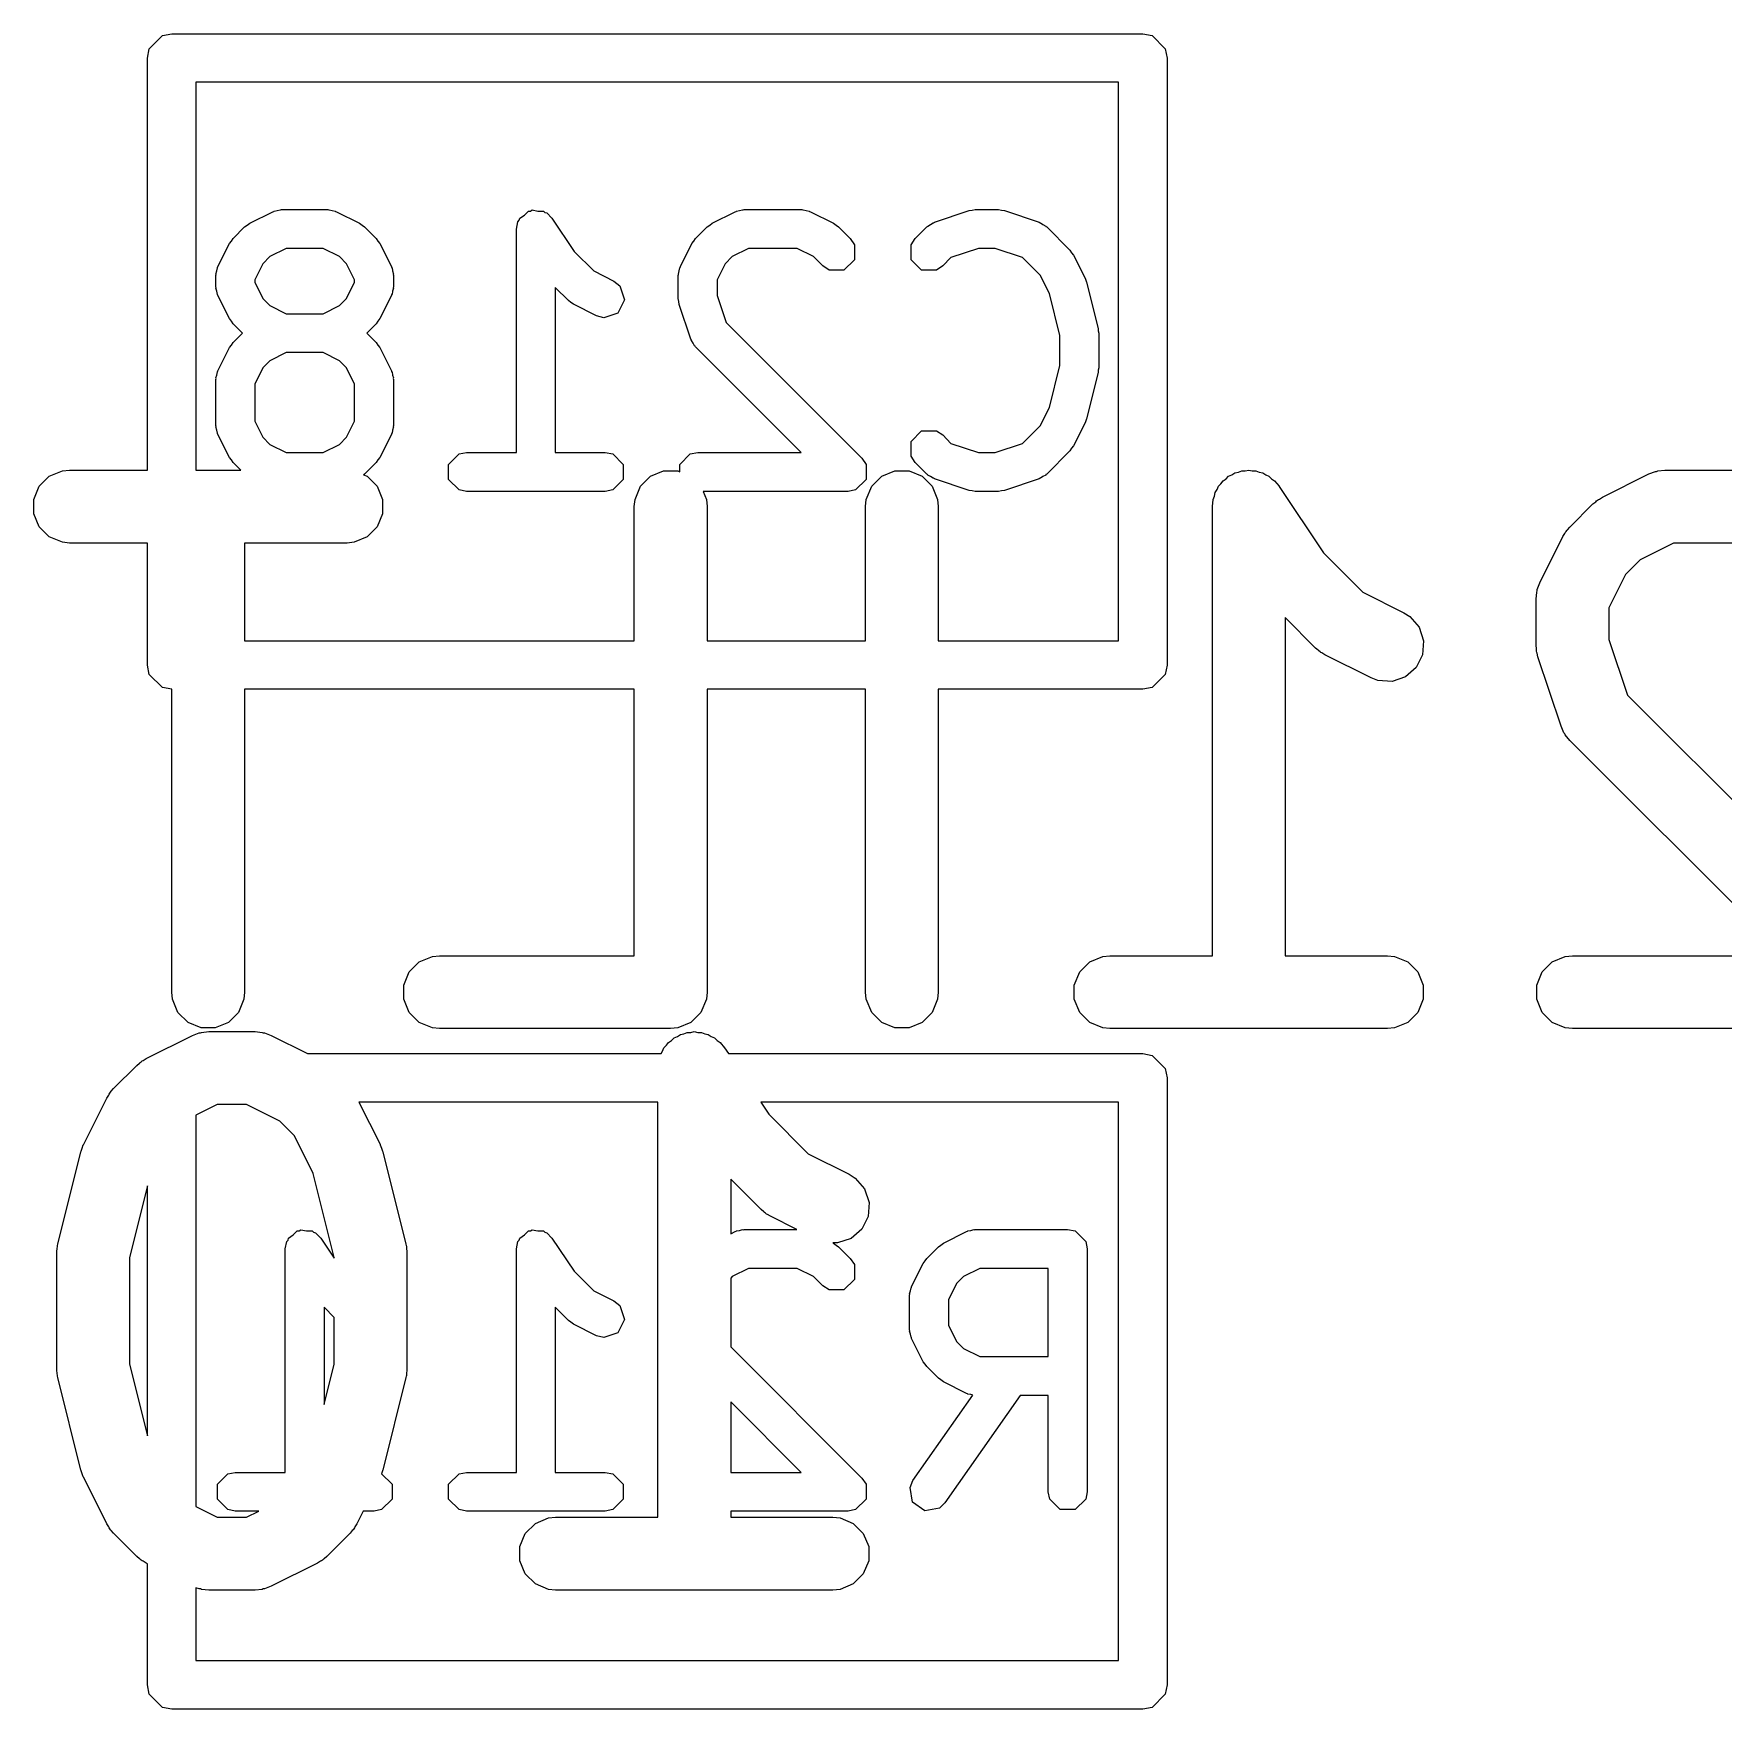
# Model space of a CAD drawing. Header units: inches. Extents: x 0.31 to 2.98, y 0.29 to 1.78.
# Drawn here: x 1.5203 to 1.6573, y 1.2114 to 1.3472 of the extents above; entities that cross this region are included whole.
import ezdxf

# ---------------------------------------------------------------- set-up
doc = ezdxf.new("R2010")
doc.units = ezdxf.units.IN
doc.header["$MEASUREMENT"] = 0
doc.layers.add('BLACK', color=250, linetype='CONTINUOUS')

msp = doc.modelspace()

# ---------------------------------------------------------------- linework, layer by layer
at = {"layer": 'BLACK', "linetype": 'CONTINUOUS'}
for p, q in [((1.52968, 1.34598), (1.53074, 1.34705)), ((1.53074, 1.34705), (1.5315, 1.34719)), ((1.5315, 1.34719), (1.61024, 1.34719)), ((1.61024, 1.34719), (1.61099, 1.34705)), ((1.61099, 1.34705), (1.61205, 1.34598)), ((1.52953, 1.34523), (1.52968, 1.34598)), ((1.52953, 1.31182), (1.52953, 1.34523)), ((1.61205, 1.34598), (1.6122, 1.34523)), ((1.6122, 1.34523), (1.6122, 1.29601)), ((1.53346, 1.34326), (1.53346, 1.31182)), ((1.60827, 1.34326), (1.53346, 1.34326)), ((1.60827, 1.29798), (1.60827, 1.34326)), ((1.53977, 1.33279), (1.5398, 1.33282)), ((1.5398, 1.33282), (1.54005, 1.33287)), ((1.54005, 1.33287), (1.54029, 1.33293)), ((1.54029, 1.33293), (1.54032, 1.33292)), ((1.54032, 1.33292), (1.5404, 1.33294)), ((1.5404, 1.33294), (1.54415, 1.33294)), ((1.54415, 1.33294), (1.54423, 1.33292)), ((1.54423, 1.33292), (1.54426, 1.33293)), ((1.54426, 1.33293), (1.54451, 1.33287)), ((1.54451, 1.33287), (1.54475, 1.33282)), ((1.54475, 1.33282), (1.54478, 1.33279)), ((1.5601, 1.33249), (1.56042, 1.33282)), ((1.56042, 1.33282), (1.56058, 1.33282)), ((1.56058, 1.33282), (1.56072, 1.33291)), ((1.56072, 1.33291), (1.56117, 1.33282)), ((1.56117, 1.33282), (1.56163, 1.33282)), ((1.56163, 1.33282), (1.56174, 1.3327)), ((1.57727, 1.33279), (1.57729, 1.33282)), ((1.57729, 1.33282), (1.57754, 1.33287)), ((1.57754, 1.33287), (1.57778, 1.33293)), ((1.57778, 1.33293), (1.57782, 1.33292)), ((1.57782, 1.33292), (1.5779, 1.33294)), ((1.5779, 1.33294), (1.58258, 1.33294)), ((1.58258, 1.33294), (1.58266, 1.33292)), ((1.58266, 1.33292), (1.5827, 1.33293)), ((1.5827, 1.33293), (1.58294, 1.33287)), ((1.58294, 1.33287), (1.58319, 1.33282)), ((1.58319, 1.33282), (1.58321, 1.33279)), ((1.59333, 1.33192), (1.59615, 1.33286)), ((1.59615, 1.33286), (1.5964, 1.33289)), ((1.5964, 1.33289), (1.59664, 1.33294)), ((1.59664, 1.33294), (1.59852, 1.33294)), ((1.59852, 1.33294), (1.59877, 1.33289)), ((1.59877, 1.33289), (1.59902, 1.33286)), ((1.59902, 1.33286), (1.60183, 1.33192)), ((1.53648, 1.3306), (1.53741, 1.33154)), ((1.53741, 1.33154), (1.53762, 1.33168)), ((1.53762, 1.33168), (1.53782, 1.33183)), ((1.53782, 1.33183), (1.5397, 1.33277)), ((1.5397, 1.33277), (1.53977, 1.33279)), ((1.54478, 1.33279), (1.54485, 1.33277)), ((1.54485, 1.33277), (1.54673, 1.33183)), ((1.54673, 1.33183), (1.54693, 1.33168)), ((1.54693, 1.33168), (1.54714, 1.33154)), ((1.54714, 1.33154), (1.54808, 1.3306)), ((1.55945, 1.33136), (1.55957, 1.33196)), ((1.55957, 1.33196), (1.55968, 1.33208)), ((1.55968, 1.33208), (1.55972, 1.33224)), ((1.55972, 1.33224), (1.5601, 1.33249)), ((1.56174, 1.3327), (1.5619, 1.33267)), ((1.5619, 1.33267), (1.56233, 1.33224)), ((1.56233, 1.33224), (1.56412, 1.32955)), ((1.57397, 1.3306), (1.57491, 1.33154)), ((1.57491, 1.33154), (1.57512, 1.33168)), ((1.57512, 1.33168), (1.57532, 1.33183)), ((1.57532, 1.33183), (1.57719, 1.33277)), ((1.57719, 1.33277), (1.57727, 1.33279)), ((1.58321, 1.33279), (1.58329, 1.33277)), ((1.58329, 1.33277), (1.58516, 1.33183)), ((1.58516, 1.33183), (1.58536, 1.33168)), ((1.58536, 1.33168), (1.58557, 1.33154)), ((1.58557, 1.33154), (1.58651, 1.3306)), ((1.59178, 1.3306), (1.59272, 1.33154)), ((1.59272, 1.33154), (1.59278, 1.33158)), ((1.59278, 1.33158), (1.5928, 1.33161)), ((1.5928, 1.33161), (1.59302, 1.33174)), ((1.59302, 1.33174), (1.59323, 1.33188)), ((1.59323, 1.33188), (1.59327, 1.33188)), ((1.59327, 1.33188), (1.59333, 1.33192)), ((1.60183, 1.33192), (1.6019, 1.33188)), ((1.6019, 1.33188), (1.60193, 1.33188)), ((1.60193, 1.33188), (1.60214, 1.33174)), ((1.60214, 1.33174), (1.60236, 1.33161)), ((1.60236, 1.33161), (1.60238, 1.33158)), ((1.60238, 1.33158), (1.60244, 1.33154)), ((1.60244, 1.33154), (1.60432, 1.32966)), ((1.53524, 1.32832), (1.53618, 1.33019)), ((1.53618, 1.33019), (1.53634, 1.33039)), ((1.53634, 1.33039), (1.53648, 1.3306)), ((1.54808, 1.3306), (1.54822, 1.33039)), ((1.54822, 1.33039), (1.54837, 1.33019)), ((1.54837, 1.33019), (1.54931, 1.32832)), ((1.55945, 1.31325), (1.55945, 1.33136)), ((1.57274, 1.32832), (1.57368, 1.33019)), ((1.57368, 1.33019), (1.57383, 1.33039)), ((1.57383, 1.33039), (1.57397, 1.3306)), ((1.58651, 1.3306), (1.58685, 1.33009)), ((1.58685, 1.33009), (1.58685, 1.32888)), ((1.59144, 1.33009), (1.59178, 1.3306)), ((1.59144, 1.32888), (1.59144, 1.33009)), ((1.53946, 1.32913), (1.53888, 1.32855)), ((1.54077, 1.32979), (1.53946, 1.32913)), ((1.54378, 1.32979), (1.54077, 1.32979)), ((1.54509, 1.32913), (1.54378, 1.32979)), ((1.54567, 1.32855), (1.54509, 1.32913)), ((1.56412, 1.32955), (1.56571, 1.32797)), ((1.57695, 1.32913), (1.57638, 1.32855)), ((1.57827, 1.32979), (1.57695, 1.32913)), ((1.58221, 1.32979), (1.57827, 1.32979)), ((1.58353, 1.32913), (1.58221, 1.32979)), ((1.58428, 1.32837), (1.58353, 1.32913)), ((1.58685, 1.32888), (1.586, 1.32803)), ((1.59229, 1.32803), (1.59144, 1.32888)), ((1.59468, 1.32905), (1.59401, 1.32837)), ((1.5969, 1.32979), (1.59468, 1.32905)), ((1.59826, 1.32979), (1.5969, 1.32979)), ((1.60048, 1.32905), (1.59826, 1.32979)), ((1.60191, 1.32762), (1.60048, 1.32905)), ((1.60432, 1.32966), (1.60446, 1.32945)), ((1.60446, 1.32945), (1.60461, 1.32925)), ((1.60461, 1.32925), (1.60555, 1.32738)), ((1.53508, 1.32772), (1.53515, 1.32797)), ((1.53509, 1.32769), (1.53508, 1.32772)), ((1.53508, 1.32761), (1.53509, 1.32769)), ((1.53508, 1.32668), (1.53508, 1.32761)), ((1.53515, 1.32797), (1.5352, 1.32822)), ((1.5352, 1.32822), (1.53522, 1.32824)), ((1.53522, 1.32824), (1.53524, 1.32832)), ((1.53888, 1.32855), (1.53823, 1.32724)), ((1.54633, 1.32724), (1.54567, 1.32855)), ((1.54931, 1.32832), (1.54933, 1.32824)), ((1.54933, 1.32824), (1.54936, 1.32822)), ((1.54936, 1.32822), (1.5494, 1.32797)), ((1.5494, 1.32797), (1.54947, 1.32772)), ((1.54947, 1.32772), (1.54946, 1.32769)), ((1.54946, 1.32769), (1.54948, 1.32761)), ((1.54948, 1.32761), (1.54948, 1.32668)), ((1.56571, 1.32797), (1.56735, 1.32715)), ((1.57257, 1.32761), (1.57259, 1.32769)), ((1.57257, 1.32574), (1.57257, 1.32761)), ((1.57258, 1.32772), (1.57264, 1.32797)), ((1.57259, 1.32769), (1.57258, 1.32772)), ((1.57264, 1.32797), (1.57269, 1.32822)), ((1.57269, 1.32822), (1.57272, 1.32824)), ((1.57272, 1.32824), (1.57274, 1.32832)), ((1.57638, 1.32855), (1.57572, 1.32724)), ((1.58479, 1.32803), (1.58428, 1.32837)), ((1.586, 1.32803), (1.58479, 1.32803)), ((1.5935, 1.32803), (1.59229, 1.32803)), ((1.59401, 1.32837), (1.5935, 1.32803)), ((1.60266, 1.32613), (1.60191, 1.32762)), ((1.60555, 1.32738), (1.6056, 1.32721)), ((1.53509, 1.3266), (1.53508, 1.32668)), ((1.53508, 1.32656), (1.53509, 1.3266)), ((1.53515, 1.32632), (1.53508, 1.32656)), ((1.5352, 1.32607), (1.53515, 1.32632)), ((1.53522, 1.32605), (1.5352, 1.32607)), ((1.53524, 1.32597), (1.53522, 1.32605)), ((1.53618, 1.3241), (1.53524, 1.32597)), ((1.53823, 1.32724), (1.53823, 1.32705)), ((1.53823, 1.32705), (1.53888, 1.32573)), ((1.54567, 1.32573), (1.54633, 1.32705)), ((1.54633, 1.32705), (1.54633, 1.32724)), ((1.54931, 1.32597), (1.54837, 1.3241)), ((1.54933, 1.32605), (1.54931, 1.32597)), ((1.54936, 1.32607), (1.54933, 1.32605)), ((1.5494, 1.32632), (1.54936, 1.32607)), ((1.54947, 1.32656), (1.5494, 1.32632)), ((1.54948, 1.32668), (1.54946, 1.3266)), ((1.54946, 1.3266), (1.54947, 1.32656)), ((1.56366, 1.32556), (1.5626, 1.32662)), ((1.5626, 1.32662), (1.5626, 1.31325)), ((1.56735, 1.32715), (1.56784, 1.32677)), ((1.56784, 1.32677), (1.56822, 1.32563)), ((1.57572, 1.32724), (1.57572, 1.32599)), ((1.57572, 1.32599), (1.57646, 1.32378)), ((1.60351, 1.32273), (1.60266, 1.32613)), ((1.6056, 1.32721), (1.60567, 1.32706)), ((1.60567, 1.32706), (1.60661, 1.32331)), ((1.53888, 1.32573), (1.53946, 1.32516)), ((1.53946, 1.32516), (1.54077, 1.3245)), ((1.54378, 1.3245), (1.54509, 1.32516)), ((1.54509, 1.32516), (1.54567, 1.32573)), ((1.56387, 1.32542), (1.56366, 1.32556)), ((1.56407, 1.32527), (1.56387, 1.32542)), ((1.56594, 1.32433), (1.56407, 1.32527)), ((1.56822, 1.32563), (1.56768, 1.32455)), ((1.57262, 1.32549), (1.57257, 1.32574)), ((1.57265, 1.32524), (1.57262, 1.32549)), ((1.57359, 1.32243), (1.57265, 1.32524)), ((1.53634, 1.3239), (1.53618, 1.3241)), ((1.53648, 1.32369), (1.53634, 1.3239)), ((1.53724, 1.32293), (1.53648, 1.32369)), ((1.54077, 1.3245), (1.54378, 1.3245)), ((1.54808, 1.32369), (1.54732, 1.32293)), ((1.54822, 1.3239), (1.54808, 1.32369)), ((1.54837, 1.3241), (1.54822, 1.3239)), ((1.56654, 1.32417), (1.56594, 1.32433)), ((1.56768, 1.32455), (1.56654, 1.32417)), ((1.57646, 1.32378), (1.58745, 1.31279)), ((1.60661, 1.32331), (1.60662, 1.32312)), ((1.53618, 1.32176), (1.53634, 1.32195)), ((1.53634, 1.32195), (1.53648, 1.32216)), ((1.53648, 1.32216), (1.53724, 1.32293)), ((1.54732, 1.32293), (1.54808, 1.32216)), ((1.54808, 1.32216), (1.54822, 1.32195)), ((1.54822, 1.32195), (1.54837, 1.32176)), ((1.57363, 1.32236), (1.57359, 1.32243)), ((1.57363, 1.32232), (1.57363, 1.32236)), ((1.57377, 1.32211), (1.57363, 1.32232)), ((1.57389, 1.32189), (1.57377, 1.32211)), ((1.57393, 1.32188), (1.57389, 1.32189)), ((1.57397, 1.32181), (1.57393, 1.32188)), ((1.60351, 1.32031), (1.60351, 1.32273)), ((1.60662, 1.32312), (1.60666, 1.32293)), ((1.60666, 1.32293), (1.60666, 1.32011)), ((1.53524, 1.31988), (1.53618, 1.32176)), ((1.53946, 1.32069), (1.53888, 1.32012)), ((1.54077, 1.32135), (1.53946, 1.32069)), ((1.54378, 1.32135), (1.54077, 1.32135)), ((1.54509, 1.32069), (1.54378, 1.32135)), ((1.54567, 1.32012), (1.54509, 1.32069)), ((1.54837, 1.32176), (1.54931, 1.31988)), ((1.58253, 1.31325), (1.57397, 1.32181)), ((1.53508, 1.31929), (1.53515, 1.31953)), ((1.53509, 1.31925), (1.53508, 1.31929)), ((1.53508, 1.31918), (1.53509, 1.31925)), ((1.53508, 1.31543), (1.53508, 1.31918)), ((1.53515, 1.31953), (1.5352, 1.31978)), ((1.5352, 1.31978), (1.53522, 1.3198)), ((1.53522, 1.3198), (1.53524, 1.31988)), ((1.53888, 1.32012), (1.53823, 1.3188)), ((1.54633, 1.3188), (1.54567, 1.32012)), ((1.54931, 1.31988), (1.54933, 1.3198)), ((1.54933, 1.3198), (1.54936, 1.31978)), ((1.54936, 1.31978), (1.5494, 1.31953)), ((1.5494, 1.31953), (1.54947, 1.31929)), ((1.54947, 1.31929), (1.54946, 1.31925)), ((1.54946, 1.31925), (1.54948, 1.31918)), ((1.54948, 1.31918), (1.54948, 1.31543)), ((1.60266, 1.31691), (1.60351, 1.32031)), ((1.60661, 1.31973), (1.60567, 1.31598)), ((1.60662, 1.31992), (1.60661, 1.31973)), ((1.60666, 1.32011), (1.60662, 1.31992)), ((1.53823, 1.3188), (1.53823, 1.3158)), ((1.54633, 1.3158), (1.54633, 1.3188)), ((1.60191, 1.31542), (1.60266, 1.31691)), ((1.53509, 1.31535), (1.53508, 1.31543)), ((1.53508, 1.31532), (1.53509, 1.31535)), ((1.53515, 1.31507), (1.53508, 1.31532)), ((1.5352, 1.31482), (1.53515, 1.31507)), ((1.53823, 1.3158), (1.53888, 1.31448)), ((1.54567, 1.31448), (1.54633, 1.3158)), ((1.5494, 1.31507), (1.54936, 1.31482)), ((1.54947, 1.31532), (1.5494, 1.31507)), ((1.54948, 1.31543), (1.54946, 1.31535)), ((1.54946, 1.31535), (1.54947, 1.31532)), ((1.59144, 1.31415), (1.59229, 1.31501)), ((1.59229, 1.31501), (1.5935, 1.31501)), ((1.5935, 1.31501), (1.59401, 1.31467)), ((1.60048, 1.31399), (1.60191, 1.31542)), ((1.60555, 1.31566), (1.60461, 1.31379)), ((1.6056, 1.31583), (1.60555, 1.31566)), ((1.60567, 1.31598), (1.6056, 1.31583)), ((1.53522, 1.3148), (1.5352, 1.31482)), ((1.53524, 1.31472), (1.53522, 1.3148)), ((1.53618, 1.31285), (1.53524, 1.31472)), ((1.53888, 1.31448), (1.53946, 1.31391)), ((1.53946, 1.31391), (1.54077, 1.31325)), ((1.54378, 1.31325), (1.54509, 1.31391)), ((1.54509, 1.31391), (1.54567, 1.31448)), ((1.54931, 1.31472), (1.54837, 1.31285)), ((1.54933, 1.3148), (1.54931, 1.31472)), ((1.54936, 1.31482), (1.54933, 1.3148)), ((1.59144, 1.31295), (1.59144, 1.31415)), ((1.59401, 1.31467), (1.59468, 1.31399)), ((1.59468, 1.31399), (1.5969, 1.31325)), ((1.59826, 1.31325), (1.60048, 1.31399)), ((1.60461, 1.31379), (1.60446, 1.31359)), ((1.53634, 1.31265), (1.53618, 1.31285)), ((1.53648, 1.31244), (1.53634, 1.31265)), ((1.5371, 1.31182), (1.53648, 1.31244)), ((1.54077, 1.31325), (1.54378, 1.31325)), ((1.54808, 1.31244), (1.54714, 1.3115)), ((1.54822, 1.31265), (1.54808, 1.31244)), ((1.54837, 1.31285), (1.54822, 1.31265)), ((1.55394, 1.31228), (1.5548, 1.31313)), ((1.55394, 1.31107), (1.55394, 1.31228)), ((1.5548, 1.31313), (1.5554, 1.31325)), ((1.5554, 1.31325), (1.55945, 1.31325)), ((1.5626, 1.31325), (1.56665, 1.31325)), ((1.56665, 1.31325), (1.56725, 1.31313)), ((1.56725, 1.31313), (1.5681, 1.31228)), ((1.5681, 1.31228), (1.5681, 1.31107)), ((1.57269, 1.31228), (1.57354, 1.31313)), ((1.57269, 1.31169), (1.57269, 1.31228)), ((1.57354, 1.31313), (1.57415, 1.31325)), ((1.57415, 1.31325), (1.58253, 1.31325)), ((1.58745, 1.31279), (1.58779, 1.31228)), ((1.58779, 1.31228), (1.58779, 1.31107)), ((1.59178, 1.31244), (1.59144, 1.31295)), ((1.59272, 1.3115), (1.59178, 1.31244)), ((1.5969, 1.31325), (1.59826, 1.31325)), ((1.60432, 1.31338), (1.60244, 1.3115)), ((1.60446, 1.31359), (1.60432, 1.31338)), ((1.52075, 1.31051), (1.52157, 1.31132)), ((1.52157, 1.31132), (1.52263, 1.31176)), ((1.52263, 1.31176), (1.52321, 1.31182)), ((1.52321, 1.31182), (1.52953, 1.31182)), ((1.53346, 1.31182), (1.5371, 1.31182)), ((1.54714, 1.3115), (1.54705, 1.31144)), ((1.54705, 1.31144), (1.54735, 1.31132)), ((1.54735, 1.31132), (1.54816, 1.31051)), ((1.5548, 1.31022), (1.55394, 1.31107)), ((1.5681, 1.31107), (1.56725, 1.31022)), ((1.5695, 1.31051), (1.57031, 1.31132)), ((1.57031, 1.31132), (1.57138, 1.31176)), ((1.57138, 1.31176), (1.57253, 1.31176)), ((1.57253, 1.31176), (1.57269, 1.31169)), ((1.58779, 1.31107), (1.58694, 1.31022)), ((1.58825, 1.31051), (1.58906, 1.31132)), ((1.58906, 1.31132), (1.59013, 1.31176)), ((1.59013, 1.31176), (1.59128, 1.31176)), ((1.59128, 1.31176), (1.59234, 1.31132)), ((1.59234, 1.31132), (1.59316, 1.31051)), ((1.59278, 1.31146), (1.59272, 1.3115)), ((1.5928, 1.31142), (1.59278, 1.31146)), ((1.59302, 1.3113), (1.5928, 1.31142)), ((1.59323, 1.31116), (1.59302, 1.3113)), ((1.59327, 1.31116), (1.59323, 1.31116)), ((1.59333, 1.31112), (1.59327, 1.31116)), ((1.59615, 1.31018), (1.59333, 1.31112)), ((1.60183, 1.31112), (1.59902, 1.31018)), ((1.6019, 1.31116), (1.60183, 1.31112)), ((1.60193, 1.31116), (1.6019, 1.31116)), ((1.60214, 1.3113), (1.60193, 1.31116)), ((1.60236, 1.31142), (1.60214, 1.3113)), ((1.60238, 1.31146), (1.60236, 1.31142)), ((1.60244, 1.3115), (1.60238, 1.31146)), ((1.61657, 1.31071), (1.61674, 1.31096)), ((1.61674, 1.31096), (1.61698, 1.31112)), ((1.61698, 1.31112), (1.61718, 1.31132)), ((1.61718, 1.31132), (1.61745, 1.31143)), ((1.61745, 1.31143), (1.6177, 1.31159)), ((1.6177, 1.31159), (1.61798, 1.31165)), ((1.61798, 1.31165), (1.61825, 1.31176)), ((1.61825, 1.31176), (1.61854, 1.31176)), ((1.61854, 1.31176), (1.61883, 1.31182)), ((1.61883, 1.31182), (1.61911, 1.31176)), ((1.61911, 1.31176), (1.6194, 1.31176)), ((1.6194, 1.31176), (1.61967, 1.31165)), ((1.61967, 1.31165), (1.61996, 1.31159)), ((1.61996, 1.31159), (1.6202, 1.31143)), ((1.6202, 1.31143), (1.62046, 1.31132)), ((1.62046, 1.31132), (1.62067, 1.31111)), ((1.62067, 1.31111), (1.62091, 1.31095)), ((1.62091, 1.31095), (1.62128, 1.31051)), ((1.6475, 1.30963), (1.65125, 1.31151)), ((1.65125, 1.31151), (1.65179, 1.31171)), ((1.65179, 1.31171), (1.65189, 1.31172)), ((1.65189, 1.31172), (1.65199, 1.31176)), ((1.65199, 1.31176), (1.65257, 1.31182)), ((1.65257, 1.31182), (1.66194, 1.31182)), ((1.52031, 1.30944), (1.52075, 1.31051)), ((1.54816, 1.31051), (1.5486, 1.30944)), ((1.5554, 1.3101), (1.5548, 1.31022)), ((1.56665, 1.3101), (1.5554, 1.3101)), ((1.56725, 1.31022), (1.56665, 1.3101)), ((1.56906, 1.30944), (1.5695, 1.31051)), ((1.58633, 1.3101), (1.57458, 1.3101)), ((1.57458, 1.3101), (1.57485, 1.30944)), ((1.58694, 1.31022), (1.58633, 1.3101)), ((1.58694, 1.31022), (1.58694, 1.31022)), ((1.58781, 1.30944), (1.58825, 1.31051)), ((1.59316, 1.31051), (1.5936, 1.30944)), ((1.5964, 1.31015), (1.59615, 1.31018)), ((1.59664, 1.3101), (1.5964, 1.31015)), ((1.59852, 1.3101), (1.59664, 1.3101)), ((1.59877, 1.31015), (1.59852, 1.3101)), ((1.59902, 1.31018), (1.59877, 1.31015)), ((1.61593, 1.30944), (1.61604, 1.30971)), ((1.61604, 1.30971), (1.6161, 1.31)), ((1.6161, 1.31), (1.61626, 1.31024)), ((1.61626, 1.31024), (1.61637, 1.31051)), ((1.61637, 1.31051), (1.61657, 1.31071)), ((1.62128, 1.31051), (1.62128, 1.31051)), ((1.62128, 1.31051), (1.62128, 1.31051)), ((1.62128, 1.31051), (1.62128, 1.3105)), ((1.62128, 1.3105), (1.62487, 1.30512)), ((1.64725, 1.30948), (1.6475, 1.30963)), ((1.52031, 1.30829), (1.52031, 1.30944)), ((1.52075, 1.30722), (1.52031, 1.30829)), ((1.5486, 1.30829), (1.54816, 1.30722)), ((1.5486, 1.30944), (1.5486, 1.30829)), ((1.569, 1.30887), (1.56906, 1.30944)), ((1.569, 1.29798), (1.569, 1.30887)), ((1.57485, 1.30944), (1.57491, 1.30887)), ((1.57491, 1.30887), (1.57491, 1.29798)), ((1.58775, 1.30887), (1.58781, 1.30944)), ((1.58775, 1.29798), (1.58775, 1.30887)), ((1.5936, 1.30944), (1.59365, 1.30887)), ((1.59365, 1.30887), (1.59365, 1.29798)), ((1.61587, 1.30887), (1.61593, 1.30944)), ((1.61587, 1.27245), (1.61587, 1.30887)), ((1.61587, 1.30887), (1.61587, 1.30887)), ((1.61587, 1.30887), (1.61587, 1.30887)), ((1.61587, 1.30887), (1.61587, 1.30887)), ((1.64486, 1.3072), (1.64673, 1.30908)), ((1.64673, 1.30908), (1.64696, 1.30926)), ((1.64696, 1.30926), (1.64701, 1.30932)), ((1.64701, 1.30932), (1.6471, 1.30938)), ((1.6471, 1.30938), (1.64718, 1.30945)), ((1.64718, 1.30945), (1.64725, 1.30948)), ((1.52157, 1.30641), (1.52075, 1.30722)), ((1.54816, 1.30722), (1.54735, 1.30641)), ((1.64449, 1.30676), (1.64456, 1.30684)), ((1.64456, 1.30684), (1.64461, 1.30693)), ((1.64461, 1.30693), (1.64467, 1.30698)), ((1.64467, 1.30698), (1.64486, 1.3072)), ((1.52263, 1.30597), (1.52157, 1.30641)), ((1.52321, 1.30591), (1.52263, 1.30597)), ((1.52953, 1.30591), (1.52321, 1.30591)), ((1.52953, 1.29601), (1.52953, 1.30591)), ((1.54571, 1.30591), (1.53741, 1.30591)), ((1.53741, 1.30591), (1.53741, 1.29798)), ((1.54628, 1.30597), (1.54571, 1.30591)), ((1.54735, 1.30641), (1.54628, 1.30597)), ((1.64243, 1.30269), (1.6443, 1.30644)), ((1.6443, 1.30644), (1.64446, 1.30668)), ((1.64446, 1.30668), (1.64449, 1.30676)), ((1.65327, 1.30591), (1.65057, 1.30456)), ((1.66125, 1.30591), (1.65327, 1.30591)), ((1.62487, 1.30512), (1.62807, 1.30192)), ((1.65057, 1.30456), (1.64937, 1.30337)), ((1.64222, 1.30215), (1.64243, 1.30269)), ((1.64937, 1.30337), (1.64802, 1.30067)), ((1.62807, 1.30192), (1.63139, 1.30026)), ((1.64212, 1.30137), (1.64217, 1.30194)), ((1.64212, 1.29762), (1.64212, 1.30137)), ((1.64217, 1.30194), (1.64221, 1.30204)), ((1.64221, 1.30204), (1.64222, 1.30215)), ((1.63139, 1.30026), (1.63188, 1.29995)), ((1.63188, 1.29995), (1.63264, 1.29908)), ((1.64802, 1.30067), (1.64802, 1.2981)), ((1.62423, 1.2974), (1.62178, 1.29986)), ((1.62178, 1.29986), (1.62178, 1.27245)), ((1.63264, 1.29908), (1.633, 1.29799)), ((1.53741, 1.29798), (1.569, 1.29798)), ((1.57491, 1.29798), (1.58775, 1.29798)), ((1.59365, 1.29798), (1.60827, 1.29798)), ((1.62446, 1.29722), (1.62423, 1.2974)), ((1.62451, 1.29716), (1.62446, 1.29722)), ((1.633, 1.29799), (1.63292, 1.29684)), ((1.64215, 1.29733), (1.64212, 1.29762)), ((1.64214, 1.29725), (1.64215, 1.29733)), ((1.64216, 1.29715), (1.64214, 1.29725)), ((1.64802, 1.2981), (1.64952, 1.29359)), ((1.52968, 1.29526), (1.52953, 1.29601)), ((1.6122, 1.29601), (1.61205, 1.29526)), ((1.6246, 1.2971), (1.62451, 1.29716)), ((1.62468, 1.29704), (1.6246, 1.2971)), ((1.62475, 1.29701), (1.62468, 1.29704)), ((1.625, 1.29685), (1.62475, 1.29701)), ((1.62875, 1.29498), (1.625, 1.29685)), ((1.63292, 1.29684), (1.6324, 1.29581)), ((1.64217, 1.29704), (1.64216, 1.29715)), ((1.6422, 1.29697), (1.64217, 1.29704)), ((1.64227, 1.29668), (1.6422, 1.29697)), ((1.64414, 1.29106), (1.64227, 1.29668)), ((1.53074, 1.2942), (1.52968, 1.29526)), ((1.61205, 1.29526), (1.61099, 1.2942)), ((1.62929, 1.29477), (1.62875, 1.29498)), ((1.63044, 1.29469), (1.62929, 1.29477)), ((1.63153, 1.29505), (1.63044, 1.29469)), ((1.6324, 1.29581), (1.63153, 1.29505)), ((1.5315, 1.29405), (1.53074, 1.2942)), ((1.53151, 1.29405), (1.5315, 1.29405)), ((1.53151, 1.2695), (1.53151, 1.29405)), ((1.569, 1.29405), (1.53741, 1.29405)), ((1.53741, 1.29405), (1.53741, 1.2695)), ((1.569, 1.27245), (1.569, 1.29405)), ((1.58775, 1.29405), (1.57491, 1.29405)), ((1.57491, 1.29405), (1.57491, 1.2695)), ((1.58775, 1.2695), (1.58775, 1.29405)), ((1.61024, 1.29405), (1.59365, 1.29405)), ((1.59365, 1.29405), (1.59365, 1.2695)), ((1.61099, 1.2942), (1.61024, 1.29405)), ((1.64952, 1.29359), (1.67153, 1.27158)), ((1.64438, 1.29053), (1.64414, 1.29106)), ((1.64445, 1.29045), (1.64438, 1.29053)), ((1.64449, 1.29035), (1.64445, 1.29045)), ((1.64486, 1.2899), (1.64449, 1.29035)), ((1.66231, 1.27245), (1.64486, 1.2899)), ((1.55075, 1.27114), (1.55157, 1.27195)), ((1.55157, 1.27195), (1.55263, 1.27239)), ((1.55263, 1.27239), (1.55321, 1.27245)), ((1.55321, 1.27245), (1.569, 1.27245)), ((1.60512, 1.27114), (1.60593, 1.27195)), ((1.60593, 1.27195), (1.607, 1.27239)), ((1.607, 1.27239), (1.60757, 1.27245)), ((1.60757, 1.27245), (1.61587, 1.27245)), ((1.62178, 1.27245), (1.63007, 1.27245)), ((1.63007, 1.27245), (1.63065, 1.27239)), ((1.63065, 1.27239), (1.63171, 1.27195)), ((1.63171, 1.27195), (1.63253, 1.27114)), ((1.64261, 1.27114), (1.64343, 1.27195)), ((1.64343, 1.27195), (1.64449, 1.27239)), ((1.64449, 1.27239), (1.64507, 1.27245)), ((1.64507, 1.27245), (1.66231, 1.27245)), ((1.55031, 1.27007), (1.55075, 1.27114)), ((1.55031, 1.26892), (1.55031, 1.27007)), ((1.60468, 1.27007), (1.60512, 1.27114)), ((1.60468, 1.26892), (1.60468, 1.27007)), ((1.63253, 1.27114), (1.63297, 1.27007)), ((1.63297, 1.27007), (1.63297, 1.26892)), ((1.64217, 1.27007), (1.64261, 1.27114)), ((1.64217, 1.26892), (1.64217, 1.27007)), ((1.53156, 1.26892), (1.53151, 1.2695)), ((1.532, 1.26785), (1.53156, 1.26892)), ((1.53735, 1.26892), (1.53691, 1.26785)), ((1.53741, 1.2695), (1.53735, 1.26892)), ((1.55075, 1.26785), (1.55031, 1.26892)), ((1.57485, 1.26892), (1.57441, 1.26785)), ((1.57491, 1.2695), (1.57485, 1.26892)), ((1.58781, 1.26892), (1.58775, 1.2695)), ((1.58825, 1.26785), (1.58781, 1.26892)), ((1.5936, 1.26892), (1.59316, 1.26785)), ((1.59365, 1.2695), (1.5936, 1.26892)), ((1.60512, 1.26785), (1.60468, 1.26892)), ((1.63297, 1.26892), (1.63253, 1.26785)), ((1.64261, 1.26785), (1.64217, 1.26892)), ((1.53282, 1.26704), (1.532, 1.26785)), ((1.53691, 1.26785), (1.5361, 1.26704)), ((1.55157, 1.26704), (1.55075, 1.26785)), ((1.57441, 1.26785), (1.57359, 1.26704)), ((1.58906, 1.26704), (1.58825, 1.26785)), ((1.59316, 1.26785), (1.59234, 1.26704)), ((1.60593, 1.26704), (1.60512, 1.26785)), ((1.63253, 1.26785), (1.63171, 1.26704)), ((1.64343, 1.26704), (1.64261, 1.26785)), ((1.52943, 1.26411), (1.53318, 1.26598)), ((1.53388, 1.2666), (1.53282, 1.26704)), ((1.53318, 1.26598), (1.53372, 1.26619)), ((1.53372, 1.26619), (1.53382, 1.2662)), ((1.53382, 1.2662), (1.53392, 1.26624)), ((1.53503, 1.2666), (1.53388, 1.2666)), ((1.53392, 1.26624), (1.5345, 1.2663)), ((1.5345, 1.2663), (1.53825, 1.2663)), ((1.5361, 1.26704), (1.53503, 1.2666)), ((1.53825, 1.2663), (1.53882, 1.26624)), ((1.53882, 1.26624), (1.53892, 1.2662)), ((1.53892, 1.2662), (1.53903, 1.26619)), ((1.53903, 1.26619), (1.53957, 1.26598)), ((1.53957, 1.26598), (1.5425, 1.26452)), ((1.55263, 1.2666), (1.55157, 1.26704)), ((1.55321, 1.26654), (1.55263, 1.2666)), ((1.57195, 1.26654), (1.55321, 1.26654)), ((1.57253, 1.2666), (1.57195, 1.26654)), ((1.57202, 1.26559), (1.57223, 1.2658)), ((1.57223, 1.2658), (1.5725, 1.26591)), ((1.5725, 1.26591), (1.57274, 1.26607)), ((1.57359, 1.26704), (1.57253, 1.2666)), ((1.57274, 1.26607), (1.57302, 1.26613)), ((1.57302, 1.26613), (1.57329, 1.26624)), ((1.57329, 1.26624), (1.57358, 1.26624)), ((1.57358, 1.26624), (1.57387, 1.2663)), ((1.57387, 1.2663), (1.57415, 1.26624)), ((1.57415, 1.26624), (1.57444, 1.26624)), ((1.57444, 1.26624), (1.57471, 1.26613)), ((1.57471, 1.26613), (1.575, 1.26607)), ((1.575, 1.26607), (1.57524, 1.26591)), ((1.57524, 1.26591), (1.57551, 1.2658)), ((1.57551, 1.2658), (1.57571, 1.26559)), ((1.59013, 1.2666), (1.58906, 1.26704)), ((1.59128, 1.2666), (1.59013, 1.2666)), ((1.59234, 1.26704), (1.59128, 1.2666)), ((1.607, 1.2666), (1.60593, 1.26704)), ((1.60757, 1.26654), (1.607, 1.2666)), ((1.63007, 1.26654), (1.60757, 1.26654)), ((1.63065, 1.2666), (1.63007, 1.26654)), ((1.63171, 1.26704), (1.63065, 1.2666)), ((1.64449, 1.2666), (1.64343, 1.26704)), ((1.64507, 1.26654), (1.64449, 1.2666)), ((1.66944, 1.26654), (1.64507, 1.26654)), ((1.5425, 1.26452), (1.57117, 1.26452)), ((1.57117, 1.26452), (1.5713, 1.26472)), ((1.5713, 1.26472), (1.57141, 1.26498)), ((1.57141, 1.26498), (1.57162, 1.26519)), ((1.57162, 1.26519), (1.57178, 1.26543)), ((1.57178, 1.26543), (1.57202, 1.26559)), ((1.57571, 1.26559), (1.57596, 1.26543)), ((1.57596, 1.26543), (1.57632, 1.26499)), ((1.57632, 1.26499), (1.57632, 1.26498)), ((1.57632, 1.26498), (1.57632, 1.26498)), ((1.57632, 1.26498), (1.57632, 1.26498)), ((1.57632, 1.26498), (1.57663, 1.26452)), ((1.57663, 1.26452), (1.61024, 1.26452)), ((1.61024, 1.26452), (1.61099, 1.26437)), ((1.61099, 1.26437), (1.61205, 1.2633)), ((1.52678, 1.26168), (1.52866, 1.26356)), ((1.52866, 1.26356), (1.52888, 1.26374)), ((1.52888, 1.26374), (1.52894, 1.2638)), ((1.52894, 1.2638), (1.52902, 1.26386)), ((1.52902, 1.26386), (1.52911, 1.26392)), ((1.52911, 1.26392), (1.52918, 1.26395)), ((1.52918, 1.26395), (1.52943, 1.26411)), ((1.61205, 1.2633), (1.6122, 1.26255)), ((1.5266, 1.26146), (1.52678, 1.26168)), ((1.6122, 1.26255), (1.6122, 1.21334)), ((1.52436, 1.25717), (1.52623, 1.26091)), ((1.52623, 1.26091), (1.52639, 1.26116)), ((1.52639, 1.26116), (1.52642, 1.26123)), ((1.52642, 1.26123), (1.52648, 1.26132)), ((1.52648, 1.26132), (1.52654, 1.2614)), ((1.52654, 1.2614), (1.5266, 1.26146)), ((1.53519, 1.26039), (1.53346, 1.25953)), ((1.53755, 1.26039), (1.53519, 1.26039)), ((1.54025, 1.25904), (1.53755, 1.26039)), ((1.57091, 1.26058), (1.54668, 1.26058)), ((1.54668, 1.26058), (1.54839, 1.25717)), ((1.57091, 1.22693), (1.57091, 1.26058)), ((1.57926, 1.26058), (1.57991, 1.2596)), ((1.60827, 1.26058), (1.57926, 1.26058)), ((1.60827, 1.21531), (1.60827, 1.26058)), ((1.53346, 1.25953), (1.53346, 1.22779)), ((1.54144, 1.25785), (1.54025, 1.25904)), ((1.57991, 1.2596), (1.58311, 1.2564)), ((1.54296, 1.25481), (1.54144, 1.25785)), ((1.52226, 1.24906), (1.52413, 1.25656)), ((1.52413, 1.25656), (1.52415, 1.2566)), ((1.52415, 1.25662), (1.52424, 1.25686)), ((1.52415, 1.2566), (1.52415, 1.25662)), ((1.52424, 1.25686), (1.52433, 1.25711)), ((1.52433, 1.25711), (1.52434, 1.25712)), ((1.52434, 1.25712), (1.52436, 1.25717)), ((1.54839, 1.25717), (1.5484, 1.25712)), ((1.5484, 1.25712), (1.54841, 1.25711)), ((1.54841, 1.25711), (1.5485, 1.25686)), ((1.5485, 1.25686), (1.54859, 1.25662)), ((1.54859, 1.25662), (1.54859, 1.2566)), ((1.54859, 1.2566), (1.54861, 1.25656)), ((1.54861, 1.25656), (1.55048, 1.24906)), ((1.58311, 1.2564), (1.58643, 1.25474)), ((1.54467, 1.24798), (1.54296, 1.25481)), ((1.58643, 1.25474), (1.58692, 1.25443)), ((1.52953, 1.25379), (1.52807, 1.24798)), ((1.52953, 1.23352), (1.52953, 1.25379)), ((1.57928, 1.25188), (1.57682, 1.25434)), ((1.57682, 1.25434), (1.57682, 1.24991)), ((1.58692, 1.25443), (1.58768, 1.25356)), ((1.58768, 1.25356), (1.58804, 1.25246)), ((1.58804, 1.25246), (1.58796, 1.25132)), ((1.5795, 1.2517), (1.57928, 1.25188)), ((1.57955, 1.25164), (1.5795, 1.2517)), ((1.57964, 1.25158), (1.57955, 1.25164)), ((1.57972, 1.25151), (1.57964, 1.25158)), ((1.5798, 1.25148), (1.57972, 1.25151)), ((1.58004, 1.25133), (1.5798, 1.25148)), ((1.58218, 1.25026), (1.58004, 1.25133)), ((1.58796, 1.25132), (1.58745, 1.25028)), ((1.5407, 1.24869), (1.54082, 1.24929)), ((1.54082, 1.24929), (1.54094, 1.2494)), ((1.54094, 1.2494), (1.54097, 1.24956)), ((1.54097, 1.24956), (1.54135, 1.24982)), ((1.54135, 1.24982), (1.54167, 1.25014)), ((1.54167, 1.25014), (1.54184, 1.25014)), ((1.54184, 1.25014), (1.54197, 1.25023)), ((1.54197, 1.25023), (1.54242, 1.25014)), ((1.54242, 1.25014), (1.54288, 1.25014)), ((1.54288, 1.25014), (1.54299, 1.25003)), ((1.54299, 1.25003), (1.54315, 1.24999)), ((1.54315, 1.24999), (1.54359, 1.24956)), ((1.54359, 1.24956), (1.54467, 1.24794)), ((1.55945, 1.24869), (1.55957, 1.24929)), ((1.55957, 1.24929), (1.55968, 1.2494)), ((1.55968, 1.2494), (1.55972, 1.24956)), ((1.55972, 1.24956), (1.5601, 1.24982)), ((1.5601, 1.24982), (1.56042, 1.25014)), ((1.56042, 1.25014), (1.56058, 1.25014)), ((1.56058, 1.25014), (1.56072, 1.25023)), ((1.56072, 1.25023), (1.56117, 1.25014)), ((1.56117, 1.25014), (1.56163, 1.25014)), ((1.56163, 1.25014), (1.56174, 1.25003)), ((1.56174, 1.25003), (1.5619, 1.24999)), ((1.5619, 1.24999), (1.56233, 1.24956)), ((1.56233, 1.24956), (1.56412, 1.24688)), ((1.57682, 1.24991), (1.57719, 1.25009)), ((1.57719, 1.25009), (1.57727, 1.25011)), ((1.57727, 1.25011), (1.57729, 1.25014)), ((1.57729, 1.25014), (1.57754, 1.25019)), ((1.57754, 1.25019), (1.57778, 1.25026)), ((1.57778, 1.25026), (1.57782, 1.25024)), ((1.57782, 1.25024), (1.5779, 1.25026)), ((1.5779, 1.25026), (1.58218, 1.25026)), ((1.58658, 1.24953), (1.58548, 1.24917)), ((1.58745, 1.25028), (1.58658, 1.24953)), ((1.59407, 1.24916), (1.59594, 1.25009)), ((1.59594, 1.25009), (1.59602, 1.25011)), ((1.59602, 1.25011), (1.59604, 1.25014)), ((1.59604, 1.25014), (1.59629, 1.25019)), ((1.59629, 1.25019), (1.59653, 1.25026)), ((1.59653, 1.25026), (1.59657, 1.25024)), ((1.59657, 1.25024), (1.59664, 1.25026)), ((1.59664, 1.25026), (1.60414, 1.25026)), ((1.60414, 1.25026), (1.60475, 1.25014)), ((1.60475, 1.25014), (1.6056, 1.24929)), ((1.6056, 1.24929), (1.60572, 1.24869)), ((1.52217, 1.24849), (1.5222, 1.2487)), ((1.52218, 1.24845), (1.52217, 1.24849)), ((1.52217, 1.24835), (1.52218, 1.24845)), ((1.52217, 1.23897), (1.52217, 1.24835)), ((1.5222, 1.2487), (1.52223, 1.24892)), ((1.52223, 1.24892), (1.52224, 1.24896)), ((1.52224, 1.24896), (1.52226, 1.24906)), ((1.52807, 1.24798), (1.52807, 1.23934)), ((1.5407, 1.23057), (1.5407, 1.24869)), ((1.54467, 1.24794), (1.54467, 1.24798)), ((1.55048, 1.24906), (1.5505, 1.24896)), ((1.5505, 1.24896), (1.55052, 1.24892)), ((1.55052, 1.24892), (1.55054, 1.2487)), ((1.55054, 1.2487), (1.55057, 1.24849)), ((1.55057, 1.24849), (1.55056, 1.24845)), ((1.55056, 1.24845), (1.55057, 1.24835)), ((1.55057, 1.24835), (1.55057, 1.23897)), ((1.55945, 1.23057), (1.55945, 1.24869)), ((1.58548, 1.24917), (1.58509, 1.24919)), ((1.58509, 1.24919), (1.58516, 1.24916)), ((1.58516, 1.24916), (1.58536, 1.249)), ((1.58536, 1.249), (1.58557, 1.24886)), ((1.58557, 1.24886), (1.58651, 1.24792)), ((1.58651, 1.24792), (1.58685, 1.24741)), ((1.59258, 1.24771), (1.59272, 1.24792)), ((1.59272, 1.24792), (1.59366, 1.24886)), ((1.59366, 1.24886), (1.59387, 1.249)), ((1.59387, 1.249), (1.59407, 1.24916)), ((1.60572, 1.24869), (1.60572, 1.229)), ((1.56412, 1.24688), (1.56571, 1.24529)), ((1.57827, 1.24711), (1.57695, 1.24645)), ((1.58221, 1.24711), (1.57827, 1.24711)), ((1.58353, 1.24645), (1.58221, 1.24711)), ((1.58685, 1.24741), (1.58685, 1.24621)), ((1.59149, 1.24564), (1.59242, 1.24751)), ((1.59242, 1.24751), (1.59258, 1.24771)), ((1.59702, 1.24711), (1.5957, 1.24645)), ((1.60257, 1.24711), (1.59702, 1.24711)), ((1.60257, 1.23995), (1.60257, 1.24711)), ((1.56571, 1.24529), (1.56735, 1.24447)), ((1.57695, 1.24645), (1.57682, 1.24632)), ((1.57682, 1.24632), (1.57682, 1.24074)), ((1.58428, 1.2457), (1.58353, 1.24645)), ((1.58479, 1.24536), (1.58428, 1.2457)), ((1.586, 1.24536), (1.58479, 1.24536)), ((1.58685, 1.24621), (1.586, 1.24536)), ((1.59132, 1.24505), (1.59139, 1.24529)), ((1.59139, 1.24529), (1.59144, 1.24554)), ((1.59144, 1.24554), (1.59147, 1.24556)), ((1.59147, 1.24556), (1.59149, 1.24564)), ((1.59513, 1.24588), (1.59447, 1.24456)), ((1.5957, 1.24645), (1.59513, 1.24588)), ((1.54467, 1.24313), (1.54385, 1.24395)), ((1.54385, 1.24395), (1.54385, 1.23607)), ((1.56366, 1.24288), (1.5626, 1.24395)), ((1.5626, 1.24395), (1.5626, 1.23057)), ((1.56735, 1.24447), (1.56784, 1.24409)), ((1.56784, 1.24409), (1.56822, 1.24295)), ((1.59134, 1.24501), (1.59132, 1.24505)), ((1.59132, 1.24494), (1.59134, 1.24501)), ((1.59132, 1.24212), (1.59132, 1.24494)), ((1.59447, 1.24456), (1.59447, 1.2425)), ((1.54467, 1.23934), (1.54467, 1.24313)), ((1.56387, 1.24274), (1.56366, 1.24288)), ((1.56407, 1.24259), (1.56387, 1.24274)), ((1.56594, 1.24165), (1.56407, 1.24259)), ((1.56822, 1.24295), (1.56768, 1.24187)), ((1.59447, 1.2425), (1.59513, 1.24118)), ((1.56654, 1.24149), (1.56594, 1.24165)), ((1.56768, 1.24187), (1.56654, 1.24149)), ((1.59134, 1.24205), (1.59132, 1.24212)), ((1.59132, 1.24201), (1.59134, 1.24205)), ((1.59139, 1.24177), (1.59132, 1.24201)), ((1.59144, 1.24152), (1.59139, 1.24177)), ((1.59147, 1.2415), (1.59144, 1.24152)), ((1.59149, 1.24142), (1.59147, 1.2415)), ((1.59242, 1.23954), (1.59149, 1.24142)), ((1.59513, 1.24118), (1.5957, 1.24061)), ((1.57682, 1.24074), (1.58745, 1.23011)), ((1.5957, 1.24061), (1.59702, 1.23995)), ((1.59702, 1.23995), (1.60257, 1.23995)), ((1.52218, 1.23887), (1.52217, 1.23897)), ((1.52217, 1.23883), (1.52218, 1.23887)), ((1.5222, 1.23861), (1.52217, 1.23883)), ((1.52223, 1.2384), (1.5222, 1.23861)), ((1.52224, 1.23836), (1.52223, 1.2384)), ((1.52226, 1.23826), (1.52224, 1.23836)), ((1.52807, 1.23934), (1.52953, 1.23352)), ((1.54385, 1.23607), (1.54467, 1.23934)), ((1.5505, 1.23836), (1.55048, 1.23826)), ((1.55052, 1.2384), (1.5505, 1.23836)), ((1.55054, 1.23861), (1.55052, 1.2384)), ((1.55057, 1.23883), (1.55054, 1.23861)), ((1.55057, 1.23897), (1.55056, 1.23887)), ((1.55056, 1.23887), (1.55057, 1.23883)), ((1.59258, 1.23934), (1.59242, 1.23954)), ((1.59272, 1.23914), (1.59258, 1.23934)), ((1.59366, 1.2382), (1.59272, 1.23914)), ((1.52413, 1.23076), (1.52226, 1.23826)), ((1.55048, 1.23826), (1.54861, 1.23076)), ((1.59387, 1.23806), (1.59366, 1.2382)), ((1.59407, 1.2379), (1.59387, 1.23806)), ((1.59594, 1.23697), (1.59407, 1.2379)), ((1.59602, 1.23694), (1.59594, 1.23697)), ((1.59604, 1.23692), (1.59602, 1.23694)), ((1.59629, 1.23687), (1.59604, 1.23692)), ((1.58253, 1.23057), (1.57682, 1.23629)), ((1.57682, 1.23629), (1.57682, 1.23057)), ((1.5916, 1.2299), (1.59645, 1.23683)), ((1.60028, 1.2368), (1.59418, 1.2281)), ((1.59645, 1.23683), (1.59629, 1.23687)), ((1.60257, 1.2368), (1.60028, 1.2368)), ((1.60257, 1.229), (1.60257, 1.2368)), ((1.52415, 1.23071), (1.52413, 1.23076)), ((1.52415, 1.23069), (1.52415, 1.23071)), ((1.52424, 1.23045), (1.52415, 1.23069)), ((1.52433, 1.23021), (1.52424, 1.23045)), ((1.52434, 1.23019), (1.52433, 1.23021)), ((1.52436, 1.23015), (1.52434, 1.23019)), ((1.52623, 1.2264), (1.52436, 1.23015)), ((1.5352, 1.2296), (1.53605, 1.23045)), ((1.53605, 1.23045), (1.53665, 1.23057)), ((1.53665, 1.23057), (1.5407, 1.23057)), ((1.54859, 1.23069), (1.5485, 1.23046)), ((1.5485, 1.23046), (1.5485, 1.23045)), ((1.5485, 1.23045), (1.54936, 1.2296)), ((1.54861, 1.23076), (1.54859, 1.23071)), ((1.54859, 1.23071), (1.54859, 1.23069)), ((1.55394, 1.2296), (1.5548, 1.23045)), ((1.5548, 1.23045), (1.5554, 1.23057)), ((1.5554, 1.23057), (1.55945, 1.23057)), ((1.5626, 1.23057), (1.56665, 1.23057)), ((1.56665, 1.23057), (1.56725, 1.23045)), ((1.56725, 1.23045), (1.5681, 1.2296)), ((1.57682, 1.23057), (1.58253, 1.23057)), ((1.58745, 1.23011), (1.58779, 1.2296)), ((1.5352, 1.2284), (1.5352, 1.2296)), ((1.54936, 1.2296), (1.54936, 1.2284)), ((1.55394, 1.2284), (1.55394, 1.2296)), ((1.5681, 1.2296), (1.5681, 1.2284)), ((1.58779, 1.2296), (1.58779, 1.2284)), ((1.59136, 1.22934), (1.5916, 1.2299)), ((1.59157, 1.22815), (1.59136, 1.22934)), ((1.60269, 1.2284), (1.60257, 1.229)), ((1.60572, 1.229), (1.6056, 1.2284)), ((1.53346, 1.22779), (1.53519, 1.22693)), ((1.53605, 1.22755), (1.5352, 1.2284)), ((1.53665, 1.22743), (1.53605, 1.22755)), ((1.53855, 1.22743), (1.53665, 1.22743)), ((1.53755, 1.22693), (1.53855, 1.22743)), ((1.54702, 1.22743), (1.54651, 1.2264)), ((1.5479, 1.22743), (1.54702, 1.22743)), ((1.5485, 1.22755), (1.5479, 1.22743)), ((1.54936, 1.2284), (1.5485, 1.22755)), ((1.5548, 1.22755), (1.55394, 1.2284)), ((1.5554, 1.22743), (1.5548, 1.22755)), ((1.56665, 1.22743), (1.5554, 1.22743)), ((1.56725, 1.22755), (1.56665, 1.22743)), ((1.5681, 1.2284), (1.56725, 1.22755)), ((1.58633, 1.22743), (1.57682, 1.22743)), ((1.57682, 1.22743), (1.57682, 1.22693)), ((1.58694, 1.22755), (1.58633, 1.22743)), ((1.58779, 1.2284), (1.58694, 1.22755)), ((1.58694, 1.22755), (1.58694, 1.22755)), ((1.59255, 1.22746), (1.59157, 1.22815)), ((1.59374, 1.22767), (1.59255, 1.22746)), ((1.59418, 1.2281), (1.59374, 1.22767)), ((1.60354, 1.22755), (1.60269, 1.2284)), ((1.60475, 1.22755), (1.60354, 1.22755)), ((1.6056, 1.2284), (1.60475, 1.22755)), ((1.52639, 1.22615), (1.52623, 1.2264)), ((1.52642, 1.22608), (1.52639, 1.22615)), ((1.52648, 1.226), (1.52642, 1.22608)), ((1.52654, 1.22591), (1.52648, 1.226)), ((1.53519, 1.22693), (1.53755, 1.22693)), ((1.54626, 1.226), (1.5462, 1.22591)), ((1.54632, 1.22608), (1.54626, 1.226)), ((1.54635, 1.22615), (1.54632, 1.22608)), ((1.54651, 1.2264), (1.54635, 1.22615)), ((1.56016, 1.22561), (1.56098, 1.22643)), ((1.56098, 1.22643), (1.56204, 1.22687)), ((1.56204, 1.22687), (1.56262, 1.22693)), ((1.56262, 1.22693), (1.57091, 1.22693)), ((1.57682, 1.22693), (1.58511, 1.22693)), ((1.58511, 1.22693), (1.58569, 1.22687)), ((1.58569, 1.22687), (1.58675, 1.22643)), ((1.58675, 1.22643), (1.58757, 1.22561)), ((1.5266, 1.22586), (1.52654, 1.22591)), ((1.52678, 1.22564), (1.5266, 1.22586)), ((1.52866, 1.22376), (1.52678, 1.22564)), ((1.54596, 1.22564), (1.54408, 1.22376)), ((1.54614, 1.22586), (1.54596, 1.22564)), ((1.5462, 1.22591), (1.54614, 1.22586)), ((1.55972, 1.22455), (1.56016, 1.22561)), ((1.58757, 1.22561), (1.58801, 1.22455)), ((1.52888, 1.22357), (1.52866, 1.22376)), ((1.52894, 1.22352), (1.52888, 1.22357)), ((1.52902, 1.22346), (1.52894, 1.22352)), ((1.52911, 1.22339), (1.52902, 1.22346)), ((1.52918, 1.22336), (1.52911, 1.22339)), ((1.52943, 1.22321), (1.52918, 1.22336)), ((1.54356, 1.22336), (1.54332, 1.22321)), ((1.54364, 1.22339), (1.54356, 1.22336)), ((1.54372, 1.22346), (1.54364, 1.22339)), ((1.54381, 1.22352), (1.54372, 1.22346)), ((1.54386, 1.22357), (1.54381, 1.22352)), ((1.54408, 1.22376), (1.54386, 1.22357)), ((1.55972, 1.2234), (1.55972, 1.22455)), ((1.56016, 1.22233), (1.55972, 1.2234)), ((1.58801, 1.2234), (1.58757, 1.22233)), ((1.58801, 1.22455), (1.58801, 1.2234)), ((1.52953, 1.22316), (1.52943, 1.22321)), ((1.52953, 1.21334), (1.52953, 1.22316)), ((1.54332, 1.22321), (1.53957, 1.22133)), ((1.56098, 1.22152), (1.56016, 1.22233)), ((1.58757, 1.22233), (1.58675, 1.22152)), ((1.53372, 1.22113), (1.53346, 1.22122)), ((1.53346, 1.22122), (1.53346, 1.21531)), ((1.53382, 1.22112), (1.53372, 1.22113)), ((1.53392, 1.22108), (1.53382, 1.22112)), ((1.5345, 1.22102), (1.53392, 1.22108)), ((1.53825, 1.22102), (1.5345, 1.22102)), ((1.53882, 1.22108), (1.53825, 1.22102)), ((1.53892, 1.22112), (1.53882, 1.22108)), ((1.53903, 1.22113), (1.53892, 1.22112)), ((1.53957, 1.22133), (1.53903, 1.22113)), ((1.56204, 1.22108), (1.56098, 1.22152)), ((1.56262, 1.22102), (1.56204, 1.22108)), ((1.58511, 1.22102), (1.56262, 1.22102)), ((1.58569, 1.22108), (1.58511, 1.22102)), ((1.58675, 1.22152), (1.58569, 1.22108)), ((1.53346, 1.21531), (1.60827, 1.21531)), ((1.52968, 1.21258), (1.52953, 1.21334)), ((1.53074, 1.21152), (1.52968, 1.21258)), ((1.61205, 1.21258), (1.61099, 1.21152)), ((1.6122, 1.21334), (1.61205, 1.21258)), ((1.5315, 1.21137), (1.53074, 1.21152)), ((1.61024, 1.21137), (1.5315, 1.21137)), ((1.61099, 1.21152), (1.61024, 1.21137))]:
    msp.add_line(p, q, dxfattribs=at)

doc.saveas('drawing.dxf')
